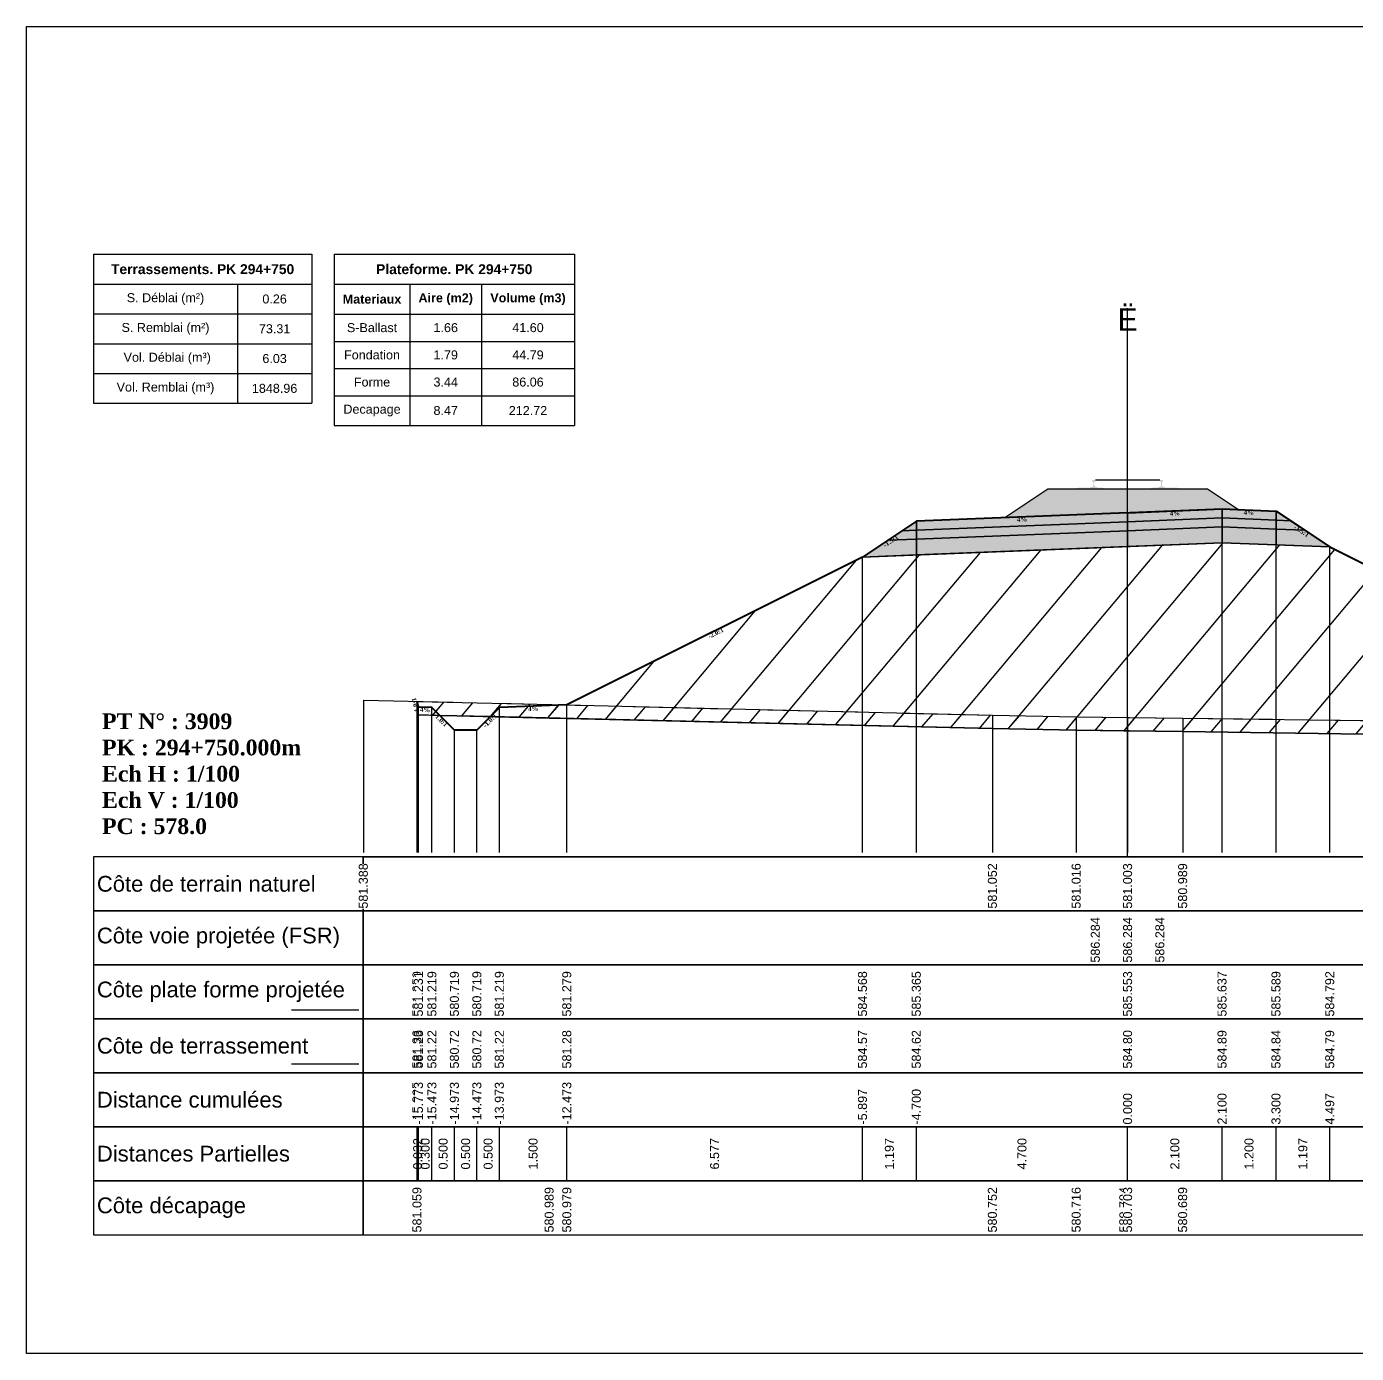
# Model space of a CAD drawing. Header units: millimetres. Extents: x 2762 to 3076, y 916 to 3305.
# Drawn here: x 2797.56 to 2827.14, y 3107.65 to 3137.15 of the extents above; entities that cross this region are included whole.
import ezdxf

# ---------------------------------------------------------------- set-up
doc = ezdxf.new("R2010")
doc.units = ezdxf.units.MM
doc.header["$LTSCALE"] = 2
doc.linetypes.add('CACHE', pattern=[9.525, 6.35, -3.175])
doc.linetypes.add('DASHED', pattern=[0.75, 0.5, -0.25])
for name, color, linetype in [('C-ANNO-TABL', 1, 'Continuous'), ('C-ANNO-TABL-TEXT', 150, 'Continuous'), ('C-ANNO-TABL-TITL', 150, 'Continuous'), ('C-ANNO-TABL-TTBL', 5, 'Continuous'), ('C-ROAD-CORR', 5, 'Continuous'), ('C-ROAD-SCTN', 7, 'Continuous')]:
    doc.layers.add(name, color=color, linetype=linetype)
doc.styles.add('ARIAL', font='arial.ttf')
doc.styles.add('C3D_Etiquette', font='romans.shx')
doc.styles.add('C3D_Profil_Travers', font='romans.shx')
doc.styles.get("Standard").update_dxf_attribs({"font": 'arial.ttf'})

msp = doc.modelspace()

# ---------------------------------------------------------------- hatches: boundary and pattern name
at = {"linetype": 'Continuous', "lineweight": -3}
msp.add_hatch(color=254, dxfattribs=at).paths.add_polyline_path([(2820.837, 3126.685), (2820.837, 3126.87), (2820.952, 3126.891), (2821.3, 3126.891), (2821.3, 3126.896), (2821.226, 3126.896), (2821.226, 3126.906), (2821.227, 3126.907), (2821.229, 3126.908), (2821.23, 3126.908), (2821.25, 3126.91), (2821.253, 3126.91), (2821.256, 3126.911), (2821.284, 3126.922), (2821.287, 3126.923), (2821.288, 3126.924), (2821.289, 3126.926), (2821.29, 3126.93), (2821.291, 3126.937), (2821.292, 3126.946), (2821.293, 3126.957), (2821.293, 3126.98), (2821.292, 3126.996), (2821.292, 3127.003), (2821.291, 3127.009), (2821.29, 3127.013), (2821.29, 3127.015), (2821.289, 3127.019), (2821.288, 3127.02), (2821.287, 3127.022), (2821.286, 3127.023), (2821.285, 3127.024), (2821.269, 3127.029), (2821.267, 3127.031), (2821.266, 3127.032), (2821.265, 3127.033), (2821.265, 3127.036), (2821.265, 3127.054), (2821.266, 3127.058), (2821.267, 3127.061), (2821.269, 3127.063), (2821.271, 3127.064), (2821.274, 3127.066), (2821.275, 3127.066), (2821.279, 3127.067), (2821.283, 3127.067), (2821.286, 3127.068), (2821.29, 3127.068), (2821.295, 3127.068), (2821.298, 3127.068), (2821.301, 3127.068), (2821.305, 3127.068), (2821.308, 3127.068), (2821.312, 3127.068), (2821.317, 3127.068), (2821.32, 3127.067), (2821.324, 3127.067), (2821.328, 3127.066), (2821.329, 3127.066), (2821.331, 3127.064), (2821.334, 3127.063), (2821.336, 3127.061), (2821.337, 3127.058), (2821.337, 3127.054), (2821.337, 3127.036), (2821.337, 3127.033), (2821.337, 3127.032), (2821.336, 3127.031), (2821.334, 3127.029), (2821.318, 3127.024), (2821.317, 3127.023), (2821.315, 3127.022), (2821.314, 3127.02), (2821.314, 3127.019), (2821.313, 3127.015), (2821.312, 3127.013), (2821.312, 3127.009), (2821.311, 3127.003), (2821.31, 3126.996), (2821.31, 3126.98), (2821.31, 3126.957), (2821.311, 3126.946), (2821.312, 3126.937), (2821.313, 3126.93), (2821.314, 3126.926), (2821.315, 3126.924), (2821.316, 3126.923), (2821.318, 3126.922), (2821.347, 3126.911), (2821.35, 3126.91), (2821.353, 3126.91), (2821.373, 3126.908), (2821.374, 3126.908), (2821.375, 3126.907), (2821.376, 3126.906), (2821.376, 3126.896), (2821.302, 3126.896), (2821.302, 3126.891), (2821.506, 3126.891), (2821.638, 3126.86), (2822.472, 3126.86), (2822.603, 3126.891), (2822.807, 3126.891), (2822.807, 3126.896), (2822.733, 3126.896), (2822.733, 3126.906), (2822.734, 3126.907), (2822.736, 3126.908), (2822.737, 3126.908), (2822.757, 3126.91), (2822.76, 3126.91), (2822.763, 3126.911), (2822.791, 3126.922), (2822.794, 3126.923), (2822.795, 3126.924), (2822.796, 3126.926), (2822.797, 3126.93), (2822.798, 3126.937), (2822.799, 3126.946), (2822.8, 3126.957), (2822.8, 3126.98), (2822.799, 3126.996), (2822.799, 3127.003), (2822.798, 3127.009), (2822.797, 3127.013), (2822.797, 3127.015), (2822.796, 3127.019), (2822.795, 3127.02), (2822.794, 3127.022), (2822.793, 3127.023), (2822.792, 3127.024), (2822.776, 3127.029), (2822.774, 3127.031), (2822.773, 3127.032), (2822.772, 3127.033), (2822.772, 3127.036), (2822.772, 3127.054), (2822.773, 3127.058), (2822.774, 3127.061), (2822.776, 3127.063), (2822.778, 3127.064), (2822.781, 3127.066), (2822.782, 3127.066), (2822.786, 3127.067), (2822.79, 3127.067), (2822.793, 3127.068), (2822.797, 3127.068), (2822.802, 3127.068), (2822.805, 3127.068), (2822.808, 3127.068), (2822.812, 3127.068), (2822.815, 3127.068), (2822.819, 3127.068), (2822.824, 3127.068), (2822.827, 3127.067), (2822.831, 3127.067), (2822.835, 3127.066), (2822.836, 3127.066), (2822.838, 3127.064), (2822.841, 3127.063), (2822.843, 3127.061), (2822.844, 3127.058), (2822.844, 3127.054), (2822.844, 3127.036), (2822.844, 3127.033), (2822.844, 3127.032), (2822.843, 3127.031), (2822.841, 3127.029), (2822.825, 3127.024), (2822.824, 3127.023), (2822.822, 3127.022), (2822.821, 3127.02), (2822.821, 3127.019), (2822.82, 3127.015), (2822.819, 3127.013), (2822.819, 3127.009), (2822.818, 3127.003), (2822.817, 3126.996), (2822.817, 3126.98), (2822.817, 3126.957), (2822.818, 3126.946), (2822.819, 3126.937), (2822.82, 3126.93), (2822.821, 3126.926), (2822.822, 3126.924), (2822.823, 3126.923), (2822.825, 3126.922), (2822.854, 3126.911), (2822.857, 3126.91), (2822.86, 3126.91), (2822.88, 3126.908), (2822.881, 3126.908), (2822.882, 3126.907), (2822.883, 3126.906), (2822.883, 3126.896), (2822.809, 3126.896), (2822.809, 3126.891), (2823.157, 3126.891), (2823.272, 3126.87), (2823.272, 3126.685)])
h = msp.add_hatch(dxfattribs=at)
h.set_pattern_fill('GRAVEL', color=252, scale=0.009, style=0)
h.set_pattern_definition([(228.0128, (2819.486781, 3126.456534), (-1.8288, -2.0574), [0.030755, -3.0447435]), (184.96974, (2819.466207, 3126.433674), (2.743199999, 0.228600013), [0.0527764, -5.2248644]), (132.51045, (2819.413629, 3126.429102), (2.286, -2.5146), [0.0372133, -3.684125]), (267.2737, (2819.324475, 3126.371952), (0.2286, 4.572), [0.0480604, -4.7579794]), (292.83365, (2819.322189, 3126.323946), (-1.143, 2.7432), [0.047127, -4.6655827]), (357.2737, (2819.340477, 3126.280512), (-4.572, 0.2286), [0.0480604, -4.7579794]), (37.69424, (2819.388483, 3126.278226), (-2.9718, -2.286), [0.0635574, -6.2921804]), (72.25533, (2819.438775, 3126.317088), (1.6002, 5.0292), [0.0600048, -5.940473]), (121.42957, (2819.457063, 3126.374238), (-1.8288, 2.9718), [0.048223, -4.774099]), (175.23636, (2819.431917, 3126.415386), (2.5146, -0.2286), [0.055054, -2.697654]), (222.39744, (2819.377053, 3126.4199584), (-2.7432, -2.5146), [0.071197, -7.0485095]), (138.81407, (2819.55079, 3126.369666), (-1.6002, 1.3716), [0.0243004, -2.405751]), (171.46923, (2819.532501, 3126.385668), (2.9718, -0.4572), [0.0462314, -4.5769175]), (225, (2819.48678, 3126.39253), (-3e-17, -0.2286), [0.032329, -0.29096]), (203.1986, (2819.47078, 3126.419958), (1.143, 0.4572), [0.01741, -1.723556]), (291.8014, (2819.454777, 3126.4131), (-0.2286, 0.6858), [0.024621, -1.206428]), (30.9638, (2819.46392, 3126.39024), (0.6858, 0.4572), [0.039989, -1.292967]), (161.565, (2819.49821, 3126.410814), (0.4572, -0.2286), [0.028916, -0.693981]), (16.38954, (2819.322189, 3126.4131), (2.286, 0.6858), [0.040508, -4.0102944]), (70.34618, (2819.361051, 3126.42453), (-0.9144, -2.5146), [0.033984, -3.3643994]), (293.1986, (2819.49821, 3126.456534), (-0.4572, 1.143), [0.034819, -1.7061465]), (343.61046, (2819.511927, 3126.42453), (-2.286, 0.6858), [0.040508, -4.0102944]), (339.44395, (2819.32219, 3126.271368), (-1.143, 0.4572), [0.039063, -1.914096]), (294.77514, (2819.358765, 3126.257652), (-1.143, 2.5146), [0.0327305, -3.2403234]), (66.8014, (2819.500497, 3126.227934), (0.4572, 1.143), [0.034819, -1.7061465]), (17.35402, (2819.514213, 3126.259938), (-2.9718, -0.9144), [0.0383204, -3.793714]), (69.44395, (2819.388483, 3126.227934), (-0.4572, -1.143), [0.0195316, -1.933628]), (101.3099, (2819.48678, 3126.227934), (-0.2286, 0.9144), [0.011656, -1.1539795]), (165.9638, (2819.484495, 3126.239364), (0.6858, -0.2286), [0.047127, -0.895415]), (186.009, (2819.438775, 3126.250794), (2.286, 0.2286), [0.043674, -4.323723]), (303.69, (2819.46392, 3126.369666), (-0.2286, 0.4572), [0.032969, -0.79126]), (353.15723, (2819.482209, 3126.342234), (3.8862, -0.4572), [0.05756, -5.698441]), (60.9454, (2819.53936, 3126.335376), (-0.9144, -1.6002), [0.023536, -2.330045]), (90, (2819.5508, 3126.35595), (-0.2286, 0.2286), [0.013716, -0.214884]), (120.25644, (2819.434203, 3126.257652), (0.9144, -1.6002), [0.031758, -3.1440547]), (48.0128, (2819.418201, 3126.285084), (1.8288, 2.0574), [0.06151, -3.0139886]), (0, (2819.45935, 3126.3308), (0.2286, 0.2286), [0.059436, -0.169164]), (325.30485, (2819.518785, 3126.330804), (2.286, -1.6002), [0.036145, -3.5783385]), (254.0546, (2819.548503, 3126.31023), (-0.2286, -0.9144), [0.033285, -1.6309485]), (207.64598, (2819.539359, 3126.278226), (-4.3434, -2.286), [0.054193, -5.365122]), (175.42608, (2819.491353, 3126.25308), (-2.9718, 0.2286), [0.0573327, -5.675926])])
h.paths.add_polyline_path([(2819.322, 3126.228), (2820.28, 3126.866), (2823.83, 3126.866), (2824.519, 3126.407), (2824.155, 3126.421)])
h = msp.add_hatch(color=11, dxfattribs=at)
h.paths.add_polyline_path([(2825.355, 3126.173), (2825.355, 3126.373), (2825.674, 3126.16)])
h.paths.add_polyline_path([(2824.155, 3126.221), (2824.155, 3126.421), (2825.355, 3126.373), (2825.355, 3126.173)])
h.paths.add_polyline_path([(2822.055, 3126.137), (2822.055, 3126.337), (2824.155, 3126.421), (2824.155, 3126.221)])
h.paths.add_polyline_path([(2817.355, 3125.949), (2817.355, 3126.149), (2822.055, 3126.337), (2822.055, 3126.137)])
h.paths.add_polyline_path([(2817.035, 3125.936), (2817.355, 3126.149), (2817.355, 3125.949)])
h = msp.add_hatch(color=30, dxfattribs=at)
h.paths.add_polyline_path([(2825.355, 3125.973), (2825.355, 3126.173), (2825.674, 3126.16), (2825.993, 3125.948)])
h.paths.add_polyline_path([(2824.155, 3126.021), (2824.155, 3126.221), (2825.355, 3126.173), (2825.355, 3125.973)])
h.paths.add_polyline_path([(2822.055, 3125.937), (2822.055, 3126.137), (2824.155, 3126.221), (2824.155, 3126.021)])
h.paths.add_polyline_path([(2817.355, 3125.749), (2817.355, 3125.949), (2822.055, 3126.137), (2822.055, 3125.937)])
h.paths.add_polyline_path([(2816.716, 3125.724), (2817.035, 3125.936), (2817.355, 3125.949), (2817.355, 3125.749)])
h = msp.add_hatch(color=83, dxfattribs=at)
h.paths.add_polyline_path([(2825.355, 3125.623), (2825.355, 3125.973), (2825.993, 3125.948), (2826.551, 3125.575)])
h.paths.add_polyline_path([(2824.155, 3125.671), (2824.155, 3126.021), (2825.355, 3125.973), (2825.355, 3125.623)])
h.paths.add_polyline_path([(2822.055, 3125.587), (2822.055, 3125.937), (2824.155, 3126.021), (2824.155, 3125.671)])
h.paths.add_polyline_path([(2817.355, 3125.399), (2817.355, 3125.749), (2822.055, 3125.937), (2822.055, 3125.587)])
h.paths.add_polyline_path([(2816.158, 3125.351), (2816.716, 3125.724), (2817.355, 3125.749), (2817.355, 3125.399)])
h = msp.add_hatch(dxfattribs=at)
h.set_pattern_fill('_U', color=3, angle=50, style=0, pattern_type=0)
h.set_pattern_definition([(50, (2807.882, 3121.8038), (-0.766044, 0.642788), [])])
h.paths.add_polyline_path([(2807.882, 3121.804), (2808.081, 3122.003), (2809.581, 3122.063), (2816.158, 3125.351), (2824.155, 3125.671), (2826.551, 3125.575), (2834.47, 3121.616), (2834.47, 3121.316), (2823.279, 3121.472), (2820.91, 3121.5), (2819.047, 3121.536)])
h.paths.add_polyline_path([(2806.249, 3121.843), (2806.249, 3122.143), (2806.281, 3122.015), (2806.581, 3122.003), (2806.753, 3121.831)])
h = msp.add_hatch(dxfattribs=at)
h.set_pattern_fill('_U', color=150, scale=0.5, angle=50, style=0, pattern_type=0)
h.set_pattern_definition([(50, (2807.88195, 3121.8038), (-0.383022, 0.321394), [])])
h.paths.add_polyline_path([(2807.882, 3121.804), (2808.081, 3122.003), (2809.581, 3122.063), (2819.047, 3121.836), (2820.91, 3121.8), (2823.279, 3121.772), (2834.47, 3121.616), (2834.47, 3121.316), (2823.279, 3121.472), (2820.91, 3121.5), (2819.047, 3121.536)])
h.paths.add_polyline_path([(2806.249, 3122.143), (2809.581, 3122.063), (2808.081, 3122.003), (2807.882, 3121.804), (2806.753, 3121.831), (2806.581, 3122.003), (2806.281, 3122.015)])
h.paths.add_polyline_path([(2806.249, 3121.843), (2806.249, 3122.143), (2806.281, 3122.015), (2806.581, 3122.003), (2806.753, 3121.831)])

# ---------------------------------------------------------------- linework, layer by layer
at = {"color": 7, "linetype": 'Continuous', "lineweight": -3}
for p, q in [((2822.055, 3118.684), (2822.055, 3130.884)), ((2805.054, 3118.684), (2839.056, 3118.684)), ((2806.249, 3111.484), (2806.249, 3112.684)), ((2806.281, 3111.484), (2806.281, 3112.684)), ((2806.281, 3111.484), (2806.281, 3112.684)), ((2806.581, 3111.484), (2806.581, 3112.684)), ((2806.581, 3111.484), (2806.581, 3112.684)), ((2807.081, 3111.484), (2807.081, 3112.684)), ((2807.081, 3111.484), (2807.081, 3112.684)), ((2807.581, 3111.484), (2807.581, 3112.684)), ((2807.581, 3111.484), (2807.581, 3112.684)), ((2808.081, 3111.484), (2808.081, 3112.684)), ((2808.081, 3111.484), (2808.081, 3112.684)), ((2809.581, 3111.484), (2809.581, 3112.684)), ((2809.581, 3111.484), (2809.581, 3112.684)), ((2816.158, 3111.484), (2816.158, 3112.684)), ((2816.158, 3111.484), (2816.158, 3112.684)), ((2817.355, 3111.484), (2817.355, 3112.684)), ((2817.355, 3111.484), (2817.355, 3112.684)), ((2822.055, 3111.484), (2822.055, 3112.684)), ((2822.055, 3111.484), (2822.055, 3112.684)), ((2824.155, 3111.484), (2824.155, 3112.684)), ((2824.155, 3111.484), (2824.155, 3112.684)), ((2825.355, 3111.484), (2825.355, 3112.684)), ((2825.355, 3111.484), (2825.355, 3112.684)), ((2826.551, 3111.484), (2826.551, 3112.684)), ((2826.551, 3111.484), (2826.551, 3112.684))]:
    msp.add_line(p, q, dxfattribs=at)
at = {"color": 251, "linetype": 'Continuous', "lineweight": -3}
for p, q in [((2819.322, 3126.228), (2820.28, 3126.866)), ((2820.28, 3126.866), (2823.83, 3126.866)), ((2823.83, 3126.866), (2824.519, 3126.407)), ((2824.155, 3126.421), (2819.322, 3126.228)), ((2822.055, 3126.337), (2824.155, 3126.421)), ((2824.519, 3126.407), (2824.155, 3126.421)), ((2824.155, 3126.221), (2824.155, 3126.421)), ((2824.155, 3126.421), (2825.355, 3126.373)), ((2824.155, 3126.421), (2824.155, 3126.221)), ((2817.035, 3125.936), (2817.355, 3126.149)), ((2817.355, 3126.149), (2822.055, 3126.337)), ((2817.355, 3125.949), (2817.355, 3126.149)), ((2817.355, 3126.149), (2817.355, 3125.949)), ((2822.055, 3126.137), (2817.355, 3125.949)), ((2822.055, 3126.137), (2822.055, 3126.337)), ((2822.055, 3126.337), (2822.055, 3126.137)), ((2824.155, 3126.221), (2822.055, 3126.137)), ((2825.355, 3126.173), (2824.155, 3126.221)), ((2825.355, 3126.173), (2825.355, 3126.373)), ((2825.355, 3126.373), (2825.674, 3126.16)), ((2825.355, 3126.373), (2825.355, 3126.173)), ((2825.674, 3126.16), (2825.355, 3126.173)), ((2817.355, 3125.949), (2817.035, 3125.936))]:
    msp.add_line(p, q, dxfattribs=at)
at = {"color": 53, "linetype": 'Continuous', "lineweight": -3}
for p, q in [((2817.355, 3125.949), (2822.055, 3126.137)), ((2822.055, 3126.137), (2824.155, 3126.221)), ((2822.055, 3125.937), (2822.055, 3126.137)), ((2822.055, 3126.137), (2822.055, 3125.937)), ((2824.155, 3126.021), (2824.155, 3126.221)), ((2824.155, 3126.221), (2825.355, 3126.173)), ((2824.155, 3126.221), (2824.155, 3126.021)), ((2825.355, 3125.973), (2825.355, 3126.173)), ((2825.355, 3126.173), (2825.674, 3126.16)), ((2825.355, 3126.173), (2825.355, 3125.973)), ((2825.674, 3126.16), (2825.993, 3125.948)), ((2816.716, 3125.724), (2817.035, 3125.936)), ((2817.035, 3125.936), (2817.355, 3125.949)), ((2817.355, 3125.749), (2817.355, 3125.949)), ((2817.355, 3125.949), (2817.355, 3125.749)), ((2822.055, 3125.937), (2817.355, 3125.749)), ((2817.355, 3125.749), (2822.055, 3125.937)), ((2824.155, 3126.021), (2822.055, 3125.937)), ((2822.055, 3125.937), (2824.155, 3126.021)), ((2822.055, 3125.587), (2822.055, 3125.937)), ((2822.055, 3125.937), (2822.055, 3125.587)), ((2825.355, 3125.973), (2824.155, 3126.021)), ((2824.155, 3125.671), (2824.155, 3126.021)), ((2824.155, 3126.021), (2825.355, 3125.973)), ((2824.155, 3126.021), (2824.155, 3125.671)), ((2825.993, 3125.948), (2825.355, 3125.973)), ((2825.355, 3125.623), (2825.355, 3125.973)), ((2825.355, 3125.973), (2825.993, 3125.948)), ((2825.355, 3125.973), (2825.355, 3125.623)), ((2825.993, 3125.948), (2826.551, 3125.575)), ((2816.158, 3125.351), (2816.716, 3125.724)), ((2817.355, 3125.749), (2816.716, 3125.724)), ((2816.716, 3125.724), (2817.355, 3125.749)), ((2817.355, 3125.399), (2817.355, 3125.749)), ((2817.355, 3125.749), (2817.355, 3125.399)), ((2822.055, 3125.587), (2817.355, 3125.399)), ((2824.155, 3125.671), (2822.055, 3125.587)), ((2825.355, 3125.623), (2824.155, 3125.671)), ((2826.551, 3125.575), (2825.355, 3125.623)), ((2817.355, 3125.399), (2816.158, 3125.351))]:
    msp.add_line(p, q, dxfattribs=at)
at = {"color": 253, "linetype": 'Continuous', "lineweight": -3}
for p, q in [((2816.158, 3125.351), (2824.155, 3125.671)), ((2824.155, 3125.671), (2826.551, 3125.575)), ((2826.551, 3125.575), (2834.47, 3121.616)), ((2809.581, 3122.063), (2816.158, 3125.351)), ((2806.249, 3122.143), (2809.581, 3122.063)), ((2806.281, 3122.015), (2806.249, 3122.143)), ((2806.249, 3121.843), (2806.249, 3122.143)), ((2806.249, 3122.143), (2806.281, 3122.015)), ((2806.249, 3121.843), (2806.249, 3122.143)), ((2806.249, 3122.143), (2806.281, 3122.015)), ((2806.581, 3122.003), (2806.281, 3122.015)), ((2806.281, 3122.015), (2806.581, 3122.003)), ((2806.281, 3122.015), (2806.581, 3122.003)), ((2806.753, 3121.831), (2806.581, 3122.003)), ((2806.581, 3122.003), (2806.753, 3121.831)), ((2806.581, 3122.003), (2806.753, 3121.831)), ((2807.882, 3121.804), (2808.081, 3122.003)), ((2808.081, 3122.003), (2807.882, 3121.804)), ((2807.882, 3121.804), (2808.081, 3122.003)), ((2808.081, 3122.003), (2809.581, 3122.063)), ((2809.581, 3122.063), (2808.081, 3122.003)), ((2808.081, 3122.003), (2809.581, 3122.063)), ((2809.581, 3122.063), (2819.047, 3121.836)), ((2806.753, 3121.831), (2806.249, 3121.843)), ((2806.753, 3121.831), (2806.249, 3121.843)), ((2807.882, 3121.804), (2806.753, 3121.831)), ((2806.753, 3121.831), (2807.882, 3121.804)), ((2807.081, 3121.503), (2806.753, 3121.831)), ((2807.882, 3121.804), (2807.581, 3121.503)), ((2819.047, 3121.536), (2807.882, 3121.804)), ((2819.047, 3121.536), (2807.882, 3121.804)), ((2819.047, 3121.836), (2820.91, 3121.8)), ((2820.91, 3121.8), (2823.279, 3121.772)), ((2823.279, 3121.772), (2834.47, 3121.616)), ((2807.581, 3121.503), (2807.081, 3121.503)), ((2820.91, 3121.5), (2819.047, 3121.536)), ((2820.91, 3121.5), (2819.047, 3121.536)), ((2823.279, 3121.472), (2820.91, 3121.5)), ((2823.279, 3121.472), (2820.91, 3121.5)), ((2834.47, 3121.316), (2823.279, 3121.472)), ((2834.47, 3121.316), (2823.279, 3121.472))]:
    msp.add_line(p, q, dxfattribs=at)
at = {"color": 8, "linetype": 'CACHE', "lineweight": -3}
for p, q in [((2822.055, 3118.784), (2822.055, 3125.587)), ((2822.055, 3118.784), (2822.055, 3125.587)), ((2824.155, 3118.784), (2824.155, 3125.671)), ((2825.355, 3118.784), (2825.355, 3125.623)), ((2826.551, 3118.784), (2826.551, 3125.575)), ((2816.158, 3118.784), (2816.158, 3125.351)), ((2817.355, 3118.784), (2817.355, 3125.399)), ((2806.249, 3118.784), (2806.249, 3122.143)), ((2806.281, 3118.784), (2806.281, 3122.015)), ((2806.581, 3118.784), (2806.581, 3122.003)), ((2808.081, 3118.784), (2808.081, 3122.003)), ((2809.581, 3118.784), (2809.581, 3122.063)), ((2807.081, 3118.784), (2807.081, 3121.503)), ((2807.581, 3118.784), (2807.581, 3121.503))]:
    msp.add_line(p, q, dxfattribs=at)
at = {"color": 105, "linetype": 'DASHED', "lineweight": -3, "ltscale": 2}
for p, q in [((2805.055, 3122.172), (2819.047, 3121.836)), ((2819.047, 3121.836), (2820.91, 3121.8)), ((2820.91, 3121.8), (2822.055, 3121.786)), ((2822.055, 3121.786), (2823.279, 3121.772)), ((2823.279, 3121.772), (2839.055, 3121.552))]:
    msp.add_line(p, q, dxfattribs=at)
at = {"color": 98, "linetype": 'CACHE', "lineweight": -3}
for p, q in [((2805.055, 3122.172), (2805.055, 3118.784)), ((2819.047, 3121.836), (2819.047, 3118.784)), ((2820.91, 3121.8), (2820.91, 3118.784)), ((2822.055, 3121.786), (2822.055, 3118.784)), ((2823.279, 3121.772), (2823.279, 3118.784))]:
    msp.add_line(p, q, dxfattribs=at)
at = {"color": 6, "linetype": 'Continuous', "lineweight": -3}
for p, q in [((2806.249, 3121.843), (2809.188, 3121.772)), ((2809.188, 3121.772), (2809.581, 3121.763)), ((2809.581, 3121.763), (2819.047, 3121.536)), ((2819.047, 3121.536), (2820.91, 3121.5)), ((2820.91, 3121.5), (2821.97, 3121.487)), ((2821.97, 3121.487), (2822.055, 3121.486)), ((2822.055, 3121.486), (2823.279, 3121.472)), ((2823.279, 3121.472), (2834.47, 3121.316))]:
    msp.add_line(p, q, dxfattribs=at)
at = {"color": 154, "linetype": 'Continuous', "lineweight": -3}
msp.add_line((2803.454, 3115.284), (2804.954, 3115.284), dxfattribs=at)
at = {"color": 1, "linetype": 'Continuous', "lineweight": -3}
msp.add_line((2803.454, 3114.084), (2804.954, 3114.084), dxfattribs=at)
at = {"color": 7, "linetype": 'Continuous', "lineweight": -3}
for points in [[(2805.054, 3117.484), (2805.054, 3118.684), (2799.054, 3118.684), (2799.054, 3117.484)], [(2805.054, 3117.484), (2839.056, 3117.484), (2839.056, 3118.684), (2805.054, 3118.684)], [(2805.054, 3116.284), (2805.054, 3117.484), (2799.054, 3117.484), (2799.054, 3116.284)], [(2805.054, 3116.284), (2839.056, 3116.284), (2839.056, 3117.484), (2805.054, 3117.484)], [(2805.054, 3115.084), (2805.054, 3116.284), (2799.054, 3116.284), (2799.054, 3115.084)], [(2805.054, 3115.084), (2839.056, 3115.084), (2839.056, 3116.284), (2805.054, 3116.284)], [(2805.054, 3113.884), (2805.054, 3115.084), (2799.054, 3115.084), (2799.054, 3113.884)], [(2805.054, 3113.884), (2839.056, 3113.884), (2839.056, 3115.084), (2805.054, 3115.084)], [(2805.054, 3112.684), (2805.054, 3113.884), (2799.054, 3113.884), (2799.054, 3112.684)], [(2805.054, 3112.684), (2839.056, 3112.684), (2839.056, 3113.884), (2805.054, 3113.884)], [(2805.054, 3111.484), (2805.054, 3112.684), (2799.054, 3112.684), (2799.054, 3111.484)], [(2805.054, 3111.484), (2839.056, 3111.484), (2839.056, 3112.684), (2805.054, 3112.684)], [(2805.054, 3110.284), (2805.054, 3111.484), (2799.054, 3111.484), (2799.054, 3110.284)], [(2805.054, 3110.284), (2839.056, 3110.284), (2839.056, 3111.484), (2805.054, 3111.484)]]:
    msp.add_3dface(points, dxfattribs=at)
at = {"layer": 'C-ANNO-TABL', "color": 7, "linetype": 'Continuous', "lineweight": -3}
for p, q in [((2799.054, 3131.419), (2802.254, 3131.419)), ((2802.254, 3131.419), (2803.907, 3131.419)), ((2802.254, 3131.419), (2802.254, 3130.757)), ((2804.407, 3131.416), (2806.089, 3131.416)), ((2806.089, 3131.416), (2807.685, 3131.416)), ((2806.089, 3131.416), (2806.089, 3130.754)), ((2807.685, 3131.416), (2809.748, 3131.416)), ((2807.685, 3131.416), (2807.685, 3130.754)), ((2799.054, 3130.757), (2802.254, 3130.757)), ((2802.254, 3130.757), (2803.907, 3130.757)), ((2802.254, 3130.757), (2802.254, 3130.095)), ((2804.407, 3130.754), (2806.089, 3130.754)), ((2806.089, 3130.754), (2807.685, 3130.754)), ((2806.089, 3130.754), (2806.089, 3130.147)), ((2807.685, 3130.754), (2809.748, 3130.754)), ((2807.685, 3130.754), (2807.685, 3130.147)), ((2799.054, 3130.095), (2802.254, 3130.095)), ((2802.254, 3130.095), (2803.907, 3130.095)), ((2802.254, 3130.095), (2802.254, 3129.432)), ((2804.407, 3130.147), (2806.089, 3130.147)), ((2806.089, 3130.147), (2807.685, 3130.147)), ((2806.089, 3130.147), (2806.089, 3129.543)), ((2807.685, 3130.147), (2809.748, 3130.147)), ((2807.685, 3130.147), (2807.685, 3129.543)), ((2799.054, 3129.432), (2802.254, 3129.432)), ((2802.254, 3129.432), (2803.907, 3129.432)), ((2802.254, 3129.432), (2802.254, 3128.77)), ((2804.407, 3129.543), (2806.089, 3129.543)), ((2806.089, 3129.543), (2807.685, 3129.543)), ((2806.089, 3129.543), (2806.089, 3128.939)), ((2807.685, 3129.543), (2809.748, 3129.543)), ((2807.685, 3129.543), (2807.685, 3128.939)), ((2804.407, 3128.939), (2806.089, 3128.939)), ((2806.089, 3128.939), (2807.685, 3128.939)), ((2806.089, 3128.939), (2806.089, 3128.28)), ((2807.685, 3128.939), (2809.748, 3128.939)), ((2807.685, 3128.939), (2807.685, 3128.28))]:
    msp.add_line(p, q, dxfattribs=at)
at = {"layer": 'C-ANNO-TABL-TTBL', "color": 7, "linetype": 'Continuous', "lineweight": -3}
for p, q in [((2799.054, 3132.084), (2803.907, 3132.084)), ((2799.054, 3132.084), (2799.054, 3131.419)), ((2803.907, 3132.084), (2803.907, 3131.419)), ((2804.407, 3132.084), (2809.748, 3132.084)), ((2804.407, 3132.084), (2804.407, 3131.416)), ((2809.748, 3132.084), (2809.748, 3131.416)), ((2799.054, 3131.419), (2799.054, 3130.757)), ((2803.907, 3131.419), (2803.907, 3130.757)), ((2804.407, 3131.416), (2804.407, 3130.754)), ((2809.748, 3131.416), (2809.748, 3130.754)), ((2799.054, 3130.757), (2799.054, 3130.095)), ((2803.907, 3130.757), (2803.907, 3130.095)), ((2804.407, 3130.754), (2804.407, 3130.147)), ((2809.748, 3130.754), (2809.748, 3130.147)), ((2799.054, 3130.095), (2799.054, 3129.432)), ((2803.907, 3130.095), (2803.907, 3129.432)), ((2804.407, 3130.147), (2804.407, 3129.543)), ((2809.748, 3130.147), (2809.748, 3129.543)), ((2799.054, 3129.432), (2799.054, 3128.77)), ((2803.907, 3129.432), (2803.907, 3128.77)), ((2804.407, 3129.543), (2804.407, 3128.939)), ((2809.748, 3129.543), (2809.748, 3128.939)), ((2799.054, 3128.77), (2802.254, 3128.77)), ((2802.254, 3128.77), (2803.907, 3128.77)), ((2804.407, 3128.939), (2804.407, 3128.28)), ((2809.748, 3128.939), (2809.748, 3128.28)), ((2804.407, 3128.28), (2806.089, 3128.28)), ((2806.089, 3128.28), (2807.685, 3128.28)), ((2807.685, 3128.28), (2809.748, 3128.28))]:
    msp.add_line(p, q, dxfattribs=at)
at = {"layer": 'C-ROAD-CORR', "color": 1, "linetype": 'Continuous', "lineweight": 40}
for p, q in [((2822.055, 3126.337), (2824.155, 3126.421)), ((2824.155, 3126.421), (2825.355, 3126.373)), ((2817.355, 3126.149), (2816.158, 3125.351)), ((2822.055, 3126.337), (2817.355, 3126.149)), ((2825.355, 3126.373), (2826.551, 3125.575)), ((2826.551, 3125.575), (2834.47, 3121.616)), ((2816.158, 3125.351), (2809.581, 3122.063)), ((2806.281, 3122.015), (2806.249, 3122.143)), ((2806.581, 3122.003), (2806.281, 3122.015)), ((2807.081, 3121.503), (2806.581, 3122.003)), ((2808.081, 3122.003), (2807.581, 3121.503)), ((2809.581, 3122.063), (2808.081, 3122.003)), ((2807.581, 3121.503), (2807.081, 3121.503))]:
    msp.add_line(p, q, dxfattribs=at)
at = {"layer": 'C-ROAD-CORR', "color": 102, "linetype": 'Continuous', "lineweight": -3, "ltscale": 0.5}
for p, q in [((2822.055, 3125.587), (2817.355, 3125.399)), ((2822.055, 3125.587), (2824.155, 3125.671)), ((2824.155, 3125.671), (2825.355, 3125.623)), ((2825.355, 3125.623), (2826.551, 3125.575)), ((2817.355, 3125.399), (2816.158, 3125.351))]:
    msp.add_line(p, q, dxfattribs=at)
at = {"layer": 'C-ROAD-CORR', "color": 1, "linetype": 'Continuous', "lineweight": -3}
for p, q in [((2807.081, 3121.503), (2806.581, 3122.003)), ((2808.081, 3122.003), (2807.581, 3121.503))]:
    msp.add_line(p, q, dxfattribs=at)
at = {"layer": 'C-ROAD-SCTN', "color": 154, "linetype": 'Continuous', "lineweight": -3}
for p, q in [((2821.337, 3127.068), (2822.055, 3127.068)), ((2822.055, 3127.068), (2822.772, 3127.068)), ((2822.055, 3126.337), (2824.155, 3126.421)), ((2824.155, 3126.421), (2825.355, 3126.373)), ((2816.158, 3125.351), (2817.355, 3126.149)), ((2817.355, 3126.149), (2822.055, 3126.337)), ((2825.355, 3126.373), (2826.551, 3125.575)), ((2826.551, 3125.575), (2834.47, 3121.616)), ((2809.581, 3122.063), (2816.158, 3125.351)), ((2806.249, 3122.143), (2806.281, 3122.015)), ((2806.281, 3122.015), (2806.581, 3122.003)), ((2806.581, 3122.003), (2807.081, 3121.503)), ((2807.581, 3121.503), (2808.081, 3122.003)), ((2808.081, 3122.003), (2809.581, 3122.063)), ((2807.081, 3121.503), (2807.581, 3121.503))]:
    msp.add_line(p, q, dxfattribs=at)
at = {"layer": 'C-ROAD-SCTN', "color": 140, "linetype": 'Continuous', "lineweight": -3}
for p, q in [((2819.322, 3126.228), (2820.28, 3126.866)), ((2820.28, 3126.866), (2820.323, 3126.866)), ((2820.323, 3126.866), (2822.055, 3126.866)), ((2822.055, 3126.866), (2823.786, 3126.866)), ((2823.786, 3126.866), (2823.83, 3126.866)), ((2823.83, 3126.866), (2824.519, 3126.407))]:
    msp.add_line(p, q, dxfattribs=at)
at = {"layer": 'C-ROAD-SCTN', "color": 1, "linetype": 'Continuous', "lineweight": -3}
for p, q in [((2817.355, 3125.399), (2822.055, 3125.587)), ((2822.055, 3125.587), (2824.155, 3125.671)), ((2824.155, 3125.671), (2825.355, 3125.623)), ((2825.355, 3125.623), (2826.551, 3125.575)), ((2826.551, 3125.575), (2834.47, 3121.616)), ((2809.581, 3122.063), (2816.158, 3125.351)), ((2816.158, 3125.351), (2817.355, 3125.399)), ((2806.249, 3122.143), (2806.281, 3122.015)), ((2806.281, 3122.015), (2806.581, 3122.003)), ((2806.581, 3122.003), (2807.081, 3121.503)), ((2807.581, 3121.503), (2808.081, 3122.003)), ((2808.081, 3122.003), (2809.581, 3122.063)), ((2807.081, 3121.503), (2807.581, 3121.503))]:
    msp.add_line(p, q, dxfattribs=at)

# ---------------------------------------------------------------- texts
at = {"color": 7, "linetype": 'Continuous', "lineweight": -3}
for s, insert, char_height, attachment_point, style in [('{\\fWingdings|b0|i0|c2|p0;Ë}', (2822.055, 3130.384), 0.5, 8, 'C3D_Profil_Travers'), ('{\\fTimes New Roman|b1|i0|c0|p18;PT N° : 3909\\PPK : 294+750.000m\\PEch H : 1/100\\PEch V : 1/100\\PPC : 578.0}', (2799.243, 3119.184), 0.35, 7, 'C3D_Profil_Travers'), ('{\\fArial|b0|i0|c0|p34;Côte de terrain naturel}', (2799.129, 3118.084), 0.35, 4, 'C3D_Etiquette'), ('{\\fArial|b0|i0|c0|p34;Côte plate forme projetée}', (2799.129, 3115.684), 0.35, 4, 'C3D_Etiquette'), ('{\\fArial|b0|i0|c0|p34;Côte de terrassement}', (2799.129, 3114.484), 0.35, 4, 'C3D_Etiquette'), ('{\\fArial|b0|i0|c0|p34;Distance cumulées}', (2799.129, 3113.284), 0.35, 4, 'C3D_Etiquette'), ('{\\fArial|b0|i0|c0|p34;Distances Partielles}', (2799.129, 3112.084), 0.35, 4, 'C3D_Etiquette'), ('{\\fArial|b0|i0|c0|p34;Côte décapage}', (2799.129, 3110.884), 0.35, 4, 'C3D_Etiquette')]:
    msp.add_mtext(s, dxfattribs=dict(at, insert=insert, char_height=char_height, attachment_point=attachment_point, style=style))
at = {"color": 7, "linetype": 'Continuous', "lineweight": -3, "char_height": 0.1, "style": 'C3D_Etiquette'}
for s, insert, width, attachment_point, rotation in [('{\\fTimes New Roman|b1|i0|c0|p18;4%}', (2824.754, 3126.393), 0.42071, 2, 357.7094), ('{\\fTimes New Roman|b1|i0|c0|p18;4%}', (2819.705, 3126.239), 0.42071, 2, 2.2906), ('{\\fTimes New Roman|b1|i0|c0|p18;4%}', (2823.105, 3126.375), 0.37094, 2, 2.2906), ('{\\fTimes New Roman|b1|i0|c0|p18;-1.5:1}', (2816.758, 3125.747), 0.34598, 2, 33.6901), ('{\\fTimes New Roman|b1|i0|c0|p18;-1.5:1}', (2825.951, 3125.971), 0.34598, 2, 326.3099), ('{\\fTimes New Roman|b1|i0|c0|p18;-2.0:1}', (2812.871, 3123.704), 0.34598, 2, 26.5651), ('{\\fTimes New Roman|b1|i0|c0|p18;1.0:1}', (2806.261, 3122.078), 0.29446, 8, 104.0362), ('{\\fTimes New Roman|b1|i0|c0|p18;4%}', (2806.431, 3122.005), 0.37094, 2, 357.7094), ('{\\fTimes New Roman|b1|i0|c0|p18;4%}', (2808.831, 3122.029), 0.42071, 2, 2.2906), ('{\\fTimes New Roman|b1|i0|c0|p18;1.0:1}', (2806.828, 3121.75), 0.29001, 2, 315), ('{\\fTimes New Roman|b1|i0|c0|p18;-1.0:1}', (2807.834, 3121.75), 0.34598, 2, 45)]:
    msp.add_mtext(s, dxfattribs=dict(at, insert=insert, width=width, attachment_point=attachment_point, rotation=rotation))
at = {"color": 7, "linetype": 'Continuous', "lineweight": -3, "insert": (2799.129, 3116.884), "char_height": 0.35, "attachment_point": 4}
msp.add_mtext('{\\fArial|b0|i0|c0|p34;Côte voie projetée (FSR)}', dxfattribs=at)
at = {"color": 7, "linetype": 'Continuous', "lineweight": -3, "char_height": 0.2, "rotation": 90, "style": 'C3D_Profil_Travers'}
for s, insert, attachment_point in [('{\\fArial|b0|i0|c0|p34;581.36}', (2806.249, 3113.979), 4), ('{\\fArial|b0|i0|c0|p34;581.23}', (2806.281, 3113.979), 4), ('{\\fArial|b0|i0|c0|p34;581.22}', (2806.581, 3113.979), 4), ('{\\fArial|b0|i0|c0|p34;580.72}', (2807.081, 3113.979), 4), ('{\\fArial|b0|i0|c0|p34;580.72}', (2807.581, 3113.979), 4), ('{\\fArial|b0|i0|c0|p34;581.22}', (2808.081, 3113.979), 4), ('{\\fArial|b0|i0|c0|p34;581.28}', (2809.581, 3113.979), 4), ('{\\fArial|b0|i0|c0|p34;584.57}', (2816.158, 3113.979), 4), ('{\\fArial|b0|i0|c0|p34;584.62}', (2817.355, 3113.979), 4), ('{\\fArial|b0|i0|c0|p34;584.80}', (2822.055, 3113.979), 4), ('{\\fArial|b0|i0|c0|p34;584.89}', (2824.155, 3113.979), 4), ('{\\fArial|b0|i0|c0|p34;584.84}', (2825.355, 3113.979), 4), ('{\\fArial|b0|i0|c0|p34;584.79}', (2826.551, 3113.979), 4), ('{\\fArial|b0|i0|c0|p34;0.032}', (2806.265, 3112.084), 5), ('{\\fArial|b0|i0|c0|p34;0.300}', (2806.431, 3112.084), 5), ('{\\fArial|b0|i0|c0|p34;0.500}', (2806.831, 3112.084), 5), ('{\\fArial|b0|i0|c0|p34;0.500}', (2807.331, 3112.084), 5), ('{\\fArial|b0|i0|c0|p34;0.500}', (2807.831, 3112.084), 5), ('{\\fArial|b0|i0|c0|p34;1.500}', (2808.831, 3112.084), 5), ('{\\fArial|b0|i0|c0|p34;6.577}', (2812.869, 3112.084), 5), ('{\\fArial|b0|i0|c0|p34;1.197}', (2816.756, 3112.084), 5), ('{\\fArial|b0|i0|c0|p34;4.700}', (2819.705, 3112.084), 5), ('{\\fArial|b0|i0|c0|p34;2.100}', (2823.105, 3112.084), 5), ('{\\fArial|b0|i0|c0|p34;1.200}', (2824.755, 3112.084), 5), ('{\\fArial|b0|i0|c0|p34;1.197}', (2825.953, 3112.084), 5)]:
    msp.add_mtext(s, dxfattribs=dict(at, insert=insert, attachment_point=attachment_point))
at = {"layer": 'C-ANNO-TABL-TEXT', "color": 7, "linetype": 'Continuous', "lineweight": -3, "char_height": 0.2, "attachment_point": 5, "style": 'ARIAL'}
for s, insert in [('{\\fArial|b0|i0|c0|p34;\\C7;0.26}', (2803.081, 3131.088)), ('{\\fArial|b0|i0|c0|p34;\\C7;73.31}', (2803.081, 3130.426)), ('{\\fArial|b0|i0|c0|p34;\\C7;S-Ballast}', (2805.248, 3130.451)), ('{\\fArial|b0|i0|c0|p34;\\C7;1.66}', (2806.887, 3130.451)), ('{\\C18;\\c0;41.60}', (2808.717, 3130.451)), ('{\\fArial|b0|i0|c0|p34;\\C7;Fondation}', (2805.248, 3129.845)), ('{\\fArial|b0|i0|c0|p34;\\C7;1.79}', (2806.887, 3129.845)), ('{\\C18;\\c0;44.79}', (2808.717, 3129.845)), ('{\\fArial|b0|i0|c0|p34;\\C7;6.03}', (2803.081, 3129.764)), ('{\\fArial|b0|i0|c0|p34;\\C7;3.44}', (2806.887, 3129.241)), ('{\\C18;\\c0;86.06}', (2808.717, 3129.241)), ('{\\fArial|b0|i0|c0|p34;\\C7;1848.96}', (2803.081, 3129.101)), ('{\\fArial|b0|i0|c0|p34;\\C7;Forme}', (2805.248, 3129.241)), ('{\\fArial|b0|i0|c0|p34;\\C7;Decapage}', (2805.248, 3128.609)), ('{\\fArial|b0|i0|c0|p34;\\C7;8.47}', (2806.887, 3128.609)), ('{\\C18;\\c0;212.72}', (2808.717, 3128.609))]:
    msp.add_mtext(s, dxfattribs=dict(at, insert=insert))
at = {"layer": 'C-ANNO-TABL-TITL', "color": 7, "linetype": 'Continuous', "lineweight": -3, "attachment_point": 5, "style": 'ARIAL'}
for s, insert, char_height in [('{\\fArial|b1|i0|c0|p34;\\C7;Terrassements. PK 294+750}', (2801.48, 3131.751), 0.22), ('{\\fArial|b1|i0|c0|p34;\\C18;\\c0;Plateforme. PK 294+750}', (2807.077, 3131.75), 0.22), ('{\\fArial|b0|i0|c0|p34;\\C7;S. Déblai (m²) }', (2800.654, 3131.088), 0.2), ('{\\fArial|b1|i0|c0|p34;\\C7;Materiaux   }', (2805.248, 3131.085), 0.2), ('{\\fArial|b1|i0|c0|p34;\\C7;Aire (m2)}', (2806.887, 3131.085), 0.2), ('{\\fArial|b1|i0|c0|p34;\\C7;Volume (m3)}', (2808.717, 3131.085), 0.2), ('{\\fArial|b0|i0|c0|p34;\\C7;S. Remblai (m²) }', (2800.654, 3130.426), 0.2), ('{\\fArial|b0|i0|c0|p34;\\C7; Vol. Déblai (m³) }', (2800.654, 3129.764), 0.2), ('{\\fArial|b0|i0|c0|p34;\\C7;Vol. Remblai (m³)}', (2800.654, 3129.101), 0.2)]:
    msp.add_mtext(s, dxfattribs=dict(at, insert=insert, char_height=char_height))

# ---------------------------------------------------------------- next in the draw order: texts
at = {"color": 7, "linetype": 'Continuous', "lineweight": -3, "char_height": 0.2, "attachment_point": 4, "rotation": 90, "style": 'C3D_Profil_Travers', "bg_fill": 3, "box_fill_scale": 1.000375, "bg_fill_color": 256, "bg_fill_true_color": 13158600, "bg_fill_transparency": 0}
for s, insert, width in [('{\\fArial|b0|i0|c0|p34;581.388}', (2805.055, 3117.534), 0.99595), ('{\\fArial|b0|i0|c0|p34;581.052}', (2819.047, 3117.534), 0.99347), ('{\\fArial|b0|i0|c0|p34;581.016}', (2820.91, 3117.534), 0.99539), ('{\\fArial|b0|i0|c0|p34;581.003}', (2822.055, 3117.534), 0.99553), ('{\\fArial|b0|i0|c0|p34;580.989}', (2823.279, 3117.534), 0.99595), ('{\\fArial|b0|i0|c0|p34;586.284}', (2821.337, 3116.334), 0.99471), ('{\\fArial|b0|i0|c0|p34;586.284}', (2822.055, 3116.334), 0.99471), ('{\\fArial|b0|i0|c0|p34;586.284}', (2822.772, 3116.334), 0.99471), ('{\\fArial|b0|i0|c0|p34;581.359}', (2806.249, 3115.134), 0.99595), ('{\\fArial|b0|i0|c0|p34;580.719}', (2807.081, 3115.134), 0.99595), ('{\\fArial|b0|i0|c0|p34;580.719}', (2807.581, 3115.134), 0.99595), ('{\\fArial|b0|i0|c0|p34;581.219}', (2808.081, 3115.134), 0.99595), ('{\\fArial|b0|i0|c0|p34;581.279}', (2809.581, 3115.134), 0.99595), ('{\\fArial|b0|i0|c0|p34;584.568}', (2816.158, 3115.134), 0.99595), ('{\\fArial|b0|i0|c0|p34;585.365}', (2817.355, 3115.134), 0.99705), ('{\\fArial|b0|i0|c0|p34;585.553}', (2822.055, 3115.134), 0.99553), ('{\\fArial|b0|i0|c0|p34;585.637}', (2824.155, 3115.134), 0.99553), ('{\\fArial|b0|i0|c0|p34;585.589}', (2825.355, 3115.134), 0.99595), ('{\\fArial|b0|i0|c0|p34;584.792}', (2826.551, 3115.134), 0.99347), ('{\\fArial|b0|i0|c0|p34;\\C256;-15.805}', (2806.249, 3112.734), 0.93683), ('{\\fArial|b0|i0|c0|p34;\\C256;-14.973}', (2807.081, 3112.734), 0.93532), ('{\\fArial|b0|i0|c0|p34;\\C256;-14.473}', (2807.581, 3112.734), 0.93532), ('{\\fArial|b0|i0|c0|p34;\\C256;-13.973}', (2808.081, 3112.734), 0.93532), ('{\\fArial|b0|i0|c0|p34;\\C256;-12.473}', (2809.581, 3112.734), 0.93532), ('{\\fArial|b0|i0|c0|p34;\\C256;-5.897}', (2816.158, 3112.734), 0.77838), ('{\\fArial|b0|i0|c0|p34;\\C256;-4.700}', (2817.355, 3112.734), 0.77769), ('{\\fArial|b0|i0|c0|p34;\\C256;0.000}', (2822.055, 3112.734), 0.68096), ('{\\fArial|b0|i0|c0|p34;\\C256;2.100}', (2824.155, 3112.734), 0.6844), ('{\\fArial|b0|i0|c0|p34;\\C256;3.300}', (2825.355, 3112.734), 0.68082), ('{\\fArial|b0|i0|c0|p34;\\C256;4.497}', (2826.551, 3112.734), 0.68978), ('{\\fArial|b0|i0|c0|p34;581.059}', (2806.249, 3110.334), 0.99595), ('{\\fArial|b0|i0|c0|p34;580.989}', (2809.188, 3110.334), 0.99595), ('{\\fArial|b0|i0|c0|p34;580.979}', (2809.581, 3110.334), 0.99595), ('{\\fArial|b0|i0|c0|p34;580.752}', (2819.047, 3110.334), 0.99347), ('{\\fArial|b0|i0|c0|p34;580.716}', (2820.91, 3110.334), 0.99539), ('{\\fArial|b0|i0|c0|p34;580.704}', (2821.97, 3110.334), 0.99471), ('{\\fArial|b0|i0|c0|p34;580.689}', (2823.279, 3110.334), 0.99595)]:
    msp.add_mtext(s, dxfattribs=dict(at, insert=insert, width=width))

# ---------------------------------------------------------------- next in the draw order: texts
for s, insert, width in [('{\\fArial|b0|i0|c0|p34;581.231}', (2806.281, 3115.134), 0.95654), ('{\\fArial|b0|i0|c0|p34;\\C256;-15.773}', (2806.281, 3112.734), 0.93532), ('{\\fArial|b0|i0|c0|p34;580.703}', (2822.055, 3110.334), 0.99553)]:
    msp.add_mtext(s, dxfattribs=dict(at, insert=insert, width=width))

# ---------------------------------------------------------------- next in the draw order: texts
for s, insert, width in [('{\\fArial|b0|i0|c0|p34;581.219}', (2806.581, 3115.134), 0.99595), ('{\\fArial|b0|i0|c0|p34;\\C256;-15.473}', (2806.581, 3112.734), 0.93532)]:
    msp.add_mtext(s, dxfattribs=dict(at, insert=insert, width=width))

# ---------------------------------------------------------------- next in the draw order: linework, layer by layer
msp.add_lwpolyline([(2797.565, 3137.145), (2846.565, 3137.145), (2846.565, 3107.645), (2797.565, 3107.645)], close=True)

doc.saveas('drawing.dxf')
